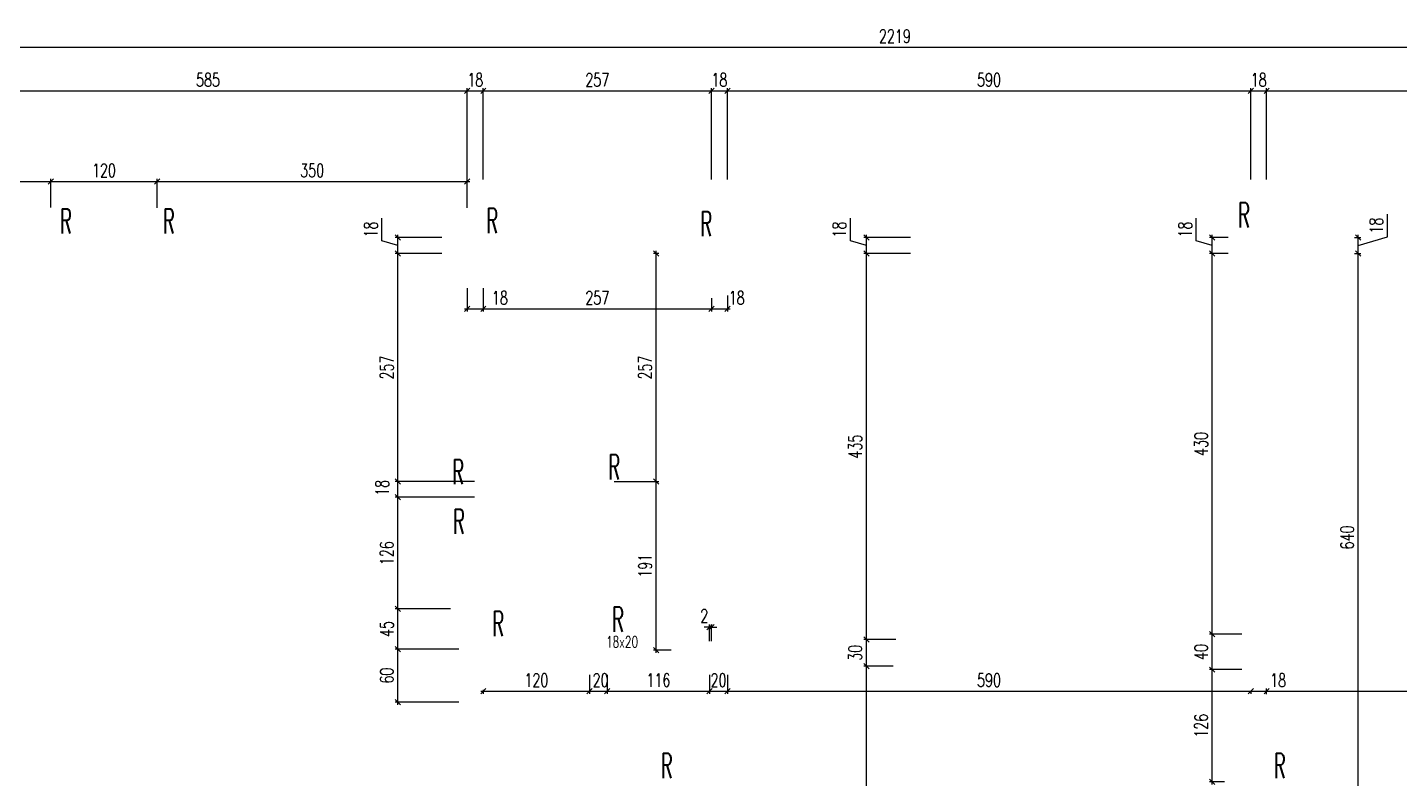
# Model space of a CAD drawing. Extents: x 307 to 786, y -197 to -94.
# Drawn here: x 412.03 to 427.51, y -173.17 to -164.7 of the extents above; entities that cross this region are included whole.
import ezdxf

# ---------------------------------------------------------------- set-up
doc = ezdxf.new("R2010")
doc.units = 0
doc.header["$LTSCALE"] = 0.5
doc.header["$MEASUREMENT"] = 0
doc.layers.get('DEFPOINTS').update_dxf_attribs({"linetype": 'CONTINUOUS'})
doc.layers.add('COTATION', color=7, linetype='CONTINUOUS')
doc.layers.add('REPERE-RAID', color=4, linetype='CONTINUOUS')
doc.styles.add('ROMANS8', font='romans.shx', dxfattribs={"width": 0.7})
doc.styles.get("Standard").update_dxf_attribs({"font": 'txt.shx'})
doc.dimstyles.new('COT50 cm', dxfattribs={"dimtxt": 0.15, "dimasz": 0.06, "dimexe": 0.03, "dimexo": 0.1, "dimgap": 0.05, "dimtad": 1, "dimdec": 0, "dimlfac": 100, "dimzin": 0, "dimdsep": 46, "dimtxsty": 'ROMANS8', "dimblk1": 'OBLIQUE', "dimblk2": 'OBLIQUE', "dimsah": 1, "dimcen": 0.03, "dimdle": 0.03, "dimclrt": 1, "dimadec": 0, "dimazin": 0, "dimtfac": 1, "dimtdec": 0, "dimtmove": 0, "dimatfit": 3, "dimfxl": 1, "dimfxlon": 1, "dimtolj": 1, "dimtzin": 0, "dimlwd": -1, "dimlwe": -1, "dimarcsym": 0})

# ---------------------------------------------------------------- blocks, each defined once
blk = doc.blocks.new('_Oblique')
at = {"layer": 'COTATION', "color": 0, "lineweight": -2}
blk.add_line((-0.5, -0.5), (0.5, 0.5), dxfattribs=at)
blk = doc.blocks.new('*D856')
at = {"layer": 'COTATION', "color": 0, "transparency": 16777216}
for p, q in [((411.11, -165.415), (417.019, -165.415)), ((411.14, -166.415), (411.14, -165.385)), ((416.989, -166.415), (416.989, -165.385))]:
    blk.add_line(p, q, dxfattribs=at)
at = {"layer": 'DEFPOINTS', "color": 0, "transparency": 16777216}
for p in [(416.989, -165.415), (411.14, -166.56), (416.989, -167.071)]:
    blk.add_point(p, dxfattribs=at)
at = {"layer": 'COTATION', "color": 0, "transparency": 16777216, "xscale": 0.06, "yscale": 0.06, "zscale": 0.06, "rotation": 180}
blk.add_blockref('_Oblique', (411.14, -165.415), dxfattribs=at)
at = {"layer": 'COTATION', "color": 0, "transparency": 16777216, "xscale": 0.06, "yscale": 0.06, "zscale": 0.06}
blk.add_blockref('_Oblique', (416.989, -165.415), dxfattribs=at)
at = {"layer": 'COTATION', "color": 1, "transparency": 16777216, "insert": (414.064, -165.29), "char_height": 0.15, "attachment_point": 5, "style": 'ROMANS8'}
blk.add_mtext('\\A1;585', dxfattribs=at)
blk = doc.blocks.new('*D857')
at = {"layer": 'COTATION', "color": 0, "transparency": 16777216}
for p, q in [((416.959, -165.415), (417.2, -165.415)), ((416.989, -166.415), (416.989, -165.385)), ((417.17, -166.415), (417.17, -165.385))]:
    blk.add_line(p, q, dxfattribs=at)
at = {"layer": 'DEFPOINTS', "color": 0, "transparency": 16777216}
for p in [(417.17, -165.415), (416.989, -167.071), (417.17, -167.071)]:
    blk.add_point(p, dxfattribs=at)
at = {"layer": 'COTATION', "color": 0, "transparency": 16777216, "xscale": 0.06, "yscale": 0.06, "zscale": 0.06, "rotation": 180}
blk.add_blockref('_Oblique', (416.989, -165.415), dxfattribs=at)
at = {"layer": 'COTATION', "color": 0, "transparency": 16777216, "xscale": 0.06, "yscale": 0.06, "zscale": 0.06}
blk.add_blockref('_Oblique', (417.17, -165.415), dxfattribs=at)
at = {"layer": 'COTATION', "color": 1, "transparency": 16777216, "insert": (417.079, -165.29), "char_height": 0.15, "attachment_point": 5, "style": 'ROMANS8'}
blk.add_mtext('\\A1;18', dxfattribs=at)
blk = doc.blocks.new('*D858')
at = {"layer": 'COTATION', "color": 0, "transparency": 16777216}
for p, q in [((417.14, -165.415), (419.773, -165.415)), ((417.17, -166.415), (417.17, -165.385)), ((419.743, -166.415), (419.743, -165.385))]:
    blk.add_line(p, q, dxfattribs=at)
at = {"layer": 'DEFPOINTS', "color": 0, "transparency": 16777216}
for p in [(419.743, -165.415), (417.17, -167.071), (419.743, -167.071)]:
    blk.add_point(p, dxfattribs=at)
at = {"layer": 'COTATION', "color": 0, "transparency": 16777216, "xscale": 0.06, "yscale": 0.06, "zscale": 0.06, "rotation": 180}
blk.add_blockref('_Oblique', (417.17, -165.415), dxfattribs=at)
at = {"layer": 'COTATION', "color": 0, "transparency": 16777216, "xscale": 0.06, "yscale": 0.06, "zscale": 0.06}
blk.add_blockref('_Oblique', (419.743, -165.415), dxfattribs=at)
at = {"layer": 'COTATION', "color": 1, "transparency": 16777216, "insert": (418.456, -165.29), "char_height": 0.15, "attachment_point": 5, "style": 'ROMANS8'}
blk.add_mtext('\\A1;257', dxfattribs=at)
blk = doc.blocks.new('*D859')
at = {"layer": 'COTATION', "color": 0, "transparency": 16777216}
for p, q in [((419.713, -165.415), (419.954, -165.415)), ((419.743, -166.415), (419.743, -165.385)), ((419.924, -166.415), (419.924, -165.385))]:
    blk.add_line(p, q, dxfattribs=at)
at = {"layer": 'DEFPOINTS', "color": 0, "transparency": 16777216}
for p in [(419.924, -165.415), (419.743, -167.071), (419.924, -167.071)]:
    blk.add_point(p, dxfattribs=at)
at = {"layer": 'COTATION', "color": 0, "transparency": 16777216, "xscale": 0.06, "yscale": 0.06, "zscale": 0.06, "rotation": 180}
blk.add_blockref('_Oblique', (419.743, -165.415), dxfattribs=at)
at = {"layer": 'COTATION', "color": 0, "transparency": 16777216, "xscale": 0.06, "yscale": 0.06, "zscale": 0.06}
blk.add_blockref('_Oblique', (419.924, -165.415), dxfattribs=at)
at = {"layer": 'COTATION', "color": 1, "transparency": 16777216, "insert": (419.833, -165.29), "char_height": 0.15, "attachment_point": 5, "style": 'ROMANS8'}
blk.add_mtext('\\A1;18', dxfattribs=at)
blk = doc.blocks.new('*D860')
at = {"layer": 'COTATION', "color": 0, "transparency": 16777216}
for p, q in [((419.894, -165.415), (425.857, -165.415)), ((419.924, -166.415), (419.924, -165.385)), ((425.827, -166.415), (425.827, -165.385))]:
    blk.add_line(p, q, dxfattribs=at)
at = {"layer": 'DEFPOINTS', "color": 0, "transparency": 16777216}
for p in [(425.827, -165.415), (419.924, -167.071), (425.827, -167.071)]:
    blk.add_point(p, dxfattribs=at)
at = {"layer": 'COTATION', "color": 0, "transparency": 16777216, "xscale": 0.06, "yscale": 0.06, "zscale": 0.06, "rotation": 180}
blk.add_blockref('_Oblique', (419.924, -165.415), dxfattribs=at)
at = {"layer": 'COTATION', "color": 0, "transparency": 16777216, "xscale": 0.06, "yscale": 0.06, "zscale": 0.06}
blk.add_blockref('_Oblique', (425.827, -165.415), dxfattribs=at)
at = {"layer": 'COTATION', "color": 1, "transparency": 16777216, "insert": (422.875, -165.29), "char_height": 0.15, "attachment_point": 5, "style": 'ROMANS8'}
blk.add_mtext('\\A1;590', dxfattribs=at)
blk = doc.blocks.new('*D861')
at = {"layer": 'COTATION', "color": 0, "transparency": 16777216}
for p, q in [((425.797, -165.415), (426.037, -165.415)), ((425.827, -166.415), (425.827, -165.385)), ((426.007, -166.415), (426.007, -165.385))]:
    blk.add_line(p, q, dxfattribs=at)
at = {"layer": 'DEFPOINTS', "color": 0, "transparency": 16777216}
for p in [(426.007, -165.415), (425.827, -167.071), (426.007, -167.071)]:
    blk.add_point(p, dxfattribs=at)
at = {"layer": 'COTATION', "color": 0, "transparency": 16777216, "xscale": 0.06, "yscale": 0.06, "zscale": 0.06, "rotation": 180}
blk.add_blockref('_Oblique', (425.827, -165.415), dxfattribs=at)
at = {"layer": 'COTATION', "color": 0, "transparency": 16777216, "xscale": 0.06, "yscale": 0.06, "zscale": 0.06}
blk.add_blockref('_Oblique', (426.007, -165.415), dxfattribs=at)
at = {"layer": 'COTATION', "color": 1, "transparency": 16777216, "insert": (425.917, -165.29), "char_height": 0.15, "attachment_point": 5, "style": 'ROMANS8'}
blk.add_mtext('\\A1;18', dxfattribs=at)
blk = doc.blocks.new('*D862')
at = {"layer": 'COTATION', "color": 0, "transparency": 16777216}
for p, q in [((425.977, -165.415), (432.756, -165.415)), ((426.007, -166.415), (426.007, -165.385)), ((432.726, -166.415), (432.726, -165.385))]:
    blk.add_line(p, q, dxfattribs=at)
at = {"layer": 'DEFPOINTS', "color": 0, "transparency": 16777216}
for p in [(432.726, -165.415), (426.007, -167.071), (432.726, -167.251)]:
    blk.add_point(p, dxfattribs=at)
at = {"layer": 'COTATION', "color": 0, "transparency": 16777216, "xscale": 0.06, "yscale": 0.06, "zscale": 0.06, "rotation": 180}
blk.add_blockref('_Oblique', (426.007, -165.415), dxfattribs=at)
at = {"layer": 'COTATION', "color": 0, "transparency": 16777216, "xscale": 0.06, "yscale": 0.06, "zscale": 0.06}
blk.add_blockref('_Oblique', (432.726, -165.415), dxfattribs=at)
at = {"layer": 'COTATION', "color": 1, "transparency": 16777216, "insert": (429.367, -165.29), "char_height": 0.15, "attachment_point": 5, "style": 'ROMANS8'}
blk.add_mtext('\\A1;672', dxfattribs=at)
blk = doc.blocks.new('*D883')
at = {"layer": 'COTATION', "color": 0, "transparency": 16777216}
for p, q in [((410.69, -164.922), (432.937, -164.922)), ((410.72, -164.922), (410.72, -164.952)), ((432.907, -165.922), (432.907, -164.892))]:
    blk.add_line(p, q, dxfattribs=at)
at = {"layer": 'DEFPOINTS', "color": 0, "transparency": 16777216}
for p in [(410.72, -164.861), (432.907, -164.922), (432.907, -167.071)]:
    blk.add_point(p, dxfattribs=at)
at = {"layer": 'COTATION', "color": 0, "transparency": 16777216, "xscale": 0.06, "yscale": 0.06, "zscale": 0.06, "rotation": 180}
blk.add_blockref('_Oblique', (410.72, -164.922), dxfattribs=at)
at = {"layer": 'COTATION', "color": 0, "transparency": 16777216, "xscale": 0.06, "yscale": 0.06, "zscale": 0.06}
blk.add_blockref('_Oblique', (432.907, -164.922), dxfattribs=at)
at = {"layer": 'COTATION', "color": 1, "transparency": 16777216, "insert": (421.813, -164.797), "char_height": 0.15, "attachment_point": 5, "style": 'ROMANS8'}
blk.add_mtext('\\A1;2219', dxfattribs=at)
blk = doc.blocks.new('*D904')
at = {"layer": 'COTATION', "color": 0, "transparency": 16777216}
for p, q in [((411.11, -166.437), (412.32, -166.437)), ((411.14, -166.971), (411.14, -166.407)), ((412.29, -166.732), (412.29, -166.407))]:
    blk.add_line(p, q, dxfattribs=at)
at = {"layer": 'DEFPOINTS', "color": 0, "transparency": 16777216}
for p in [(412.29, -166.437), (412.29, -166.832), (411.14, -167.071)]:
    blk.add_point(p, dxfattribs=at)
at = {"layer": 'COTATION', "color": 0, "transparency": 16777216, "xscale": 0.06, "yscale": 0.06, "zscale": 0.06, "rotation": 180}
blk.add_blockref('_Oblique', (411.14, -166.437), dxfattribs=at)
at = {"layer": 'COTATION', "color": 0, "transparency": 16777216, "xscale": 0.06, "yscale": 0.06, "zscale": 0.06}
blk.add_blockref('_Oblique', (412.29, -166.437), dxfattribs=at)
at = {"layer": 'COTATION', "color": 1, "transparency": 16777216, "insert": (411.715, -166.312), "char_height": 0.15, "attachment_point": 5, "style": 'ROMANS8'}
blk.add_mtext('\\A1;115', dxfattribs=at)
blk = doc.blocks.new('*D905')
at = {"layer": 'COTATION', "color": 0, "transparency": 16777216}
for p, q in [((412.26, -166.437), (413.52, -166.437)), ((412.29, -166.732), (412.29, -166.407)), ((413.49, -166.733), (413.49, -166.407))]:
    blk.add_line(p, q, dxfattribs=at)
at = {"layer": 'DEFPOINTS', "color": 0, "transparency": 16777216}
for p in [(413.49, -166.437), (412.29, -166.832), (413.49, -166.833)]:
    blk.add_point(p, dxfattribs=at)
at = {"layer": 'COTATION', "color": 0, "transparency": 16777216, "xscale": 0.06, "yscale": 0.06, "zscale": 0.06, "rotation": 180}
blk.add_blockref('_Oblique', (412.29, -166.437), dxfattribs=at)
at = {"layer": 'COTATION', "color": 0, "transparency": 16777216, "xscale": 0.06, "yscale": 0.06, "zscale": 0.06}
blk.add_blockref('_Oblique', (413.49, -166.437), dxfattribs=at)
at = {"layer": 'COTATION', "color": 1, "transparency": 16777216, "insert": (412.89, -166.312), "char_height": 0.15, "attachment_point": 5, "style": 'ROMANS8'}
blk.add_mtext('\\A1;120', dxfattribs=at)
blk = doc.blocks.new('*D906')
at = {"layer": 'COTATION', "color": 0, "transparency": 16777216}
for p, q in [((413.46, -166.437), (417.019, -166.437)), ((413.49, -166.733), (413.49, -166.407)), ((416.989, -166.736), (416.989, -166.407))]:
    blk.add_line(p, q, dxfattribs=at)
at = {"layer": 'DEFPOINTS', "color": 0, "transparency": 16777216}
for p in [(416.989, -166.437), (413.49, -166.833), (416.989, -166.836)]:
    blk.add_point(p, dxfattribs=at)
at = {"layer": 'COTATION', "color": 0, "transparency": 16777216, "xscale": 0.06, "yscale": 0.06, "zscale": 0.06, "rotation": 180}
blk.add_blockref('_Oblique', (413.49, -166.437), dxfattribs=at)
at = {"layer": 'COTATION', "color": 0, "transparency": 16777216, "xscale": 0.06, "yscale": 0.06, "zscale": 0.06}
blk.add_blockref('_Oblique', (416.989, -166.437), dxfattribs=at)
at = {"layer": 'COTATION', "color": 1, "transparency": 16777216, "insert": (415.239, -166.312), "char_height": 0.15, "attachment_point": 5, "style": 'ROMANS8'}
blk.add_mtext('\\A1;350', dxfattribs=at)
blk = doc.blocks.new('*D1228')
at = {"layer": 'COTATION', "color": 0, "transparency": 16777216}
for p, q in [((416.893, -171.713), (416.175, -171.713)), ((416.205, -172.343), (416.205, -171.683)), ((416.893, -172.313), (416.175, -172.313))]:
    blk.add_line(p, q, dxfattribs=at)
at = {"layer": 'DEFPOINTS', "color": 0, "transparency": 16777216}
for p in [(416.205, -171.713), (416.993, -171.713), (416.993, -172.313)]:
    blk.add_point(p, dxfattribs=at)
at = {"layer": 'COTATION', "color": 0, "transparency": 16777216, "xscale": 0.06, "yscale": 0.06, "zscale": 0.06}
for p, rotation in [((416.205, -171.713), 90), ((416.205, -172.313), 270)]:
    blk.add_blockref('_Oblique', p, dxfattribs=dict(at, rotation=rotation))
at = {"layer": 'COTATION', "color": 1, "transparency": 16777216, "insert": (416.08, -172.013), "char_height": 0.15, "attachment_point": 5, "rotation": 90, "style": 'ROMANS8'}
blk.add_mtext('\\A1;60', dxfattribs=at)
blk = doc.blocks.new('*D1229')
at = {"layer": 'COTATION', "color": 0, "transparency": 16777216}
for p, q in [((416.651, -171.261), (416.175, -171.261)), ((416.205, -171.743), (416.205, -171.231)), ((416.893, -171.713), (416.175, -171.713))]:
    blk.add_line(p, q, dxfattribs=at)
at = {"layer": 'DEFPOINTS', "color": 0, "transparency": 16777216}
for p in [(416.205, -171.261), (416.751, -171.261), (416.993, -171.713)]:
    blk.add_point(p, dxfattribs=at)
at = {"layer": 'COTATION', "color": 0, "transparency": 16777216, "xscale": 0.06, "yscale": 0.06, "zscale": 0.06}
for p, rotation in [((416.205, -171.261), 90), ((416.205, -171.713), 270)]:
    blk.add_blockref('_Oblique', p, dxfattribs=dict(at, rotation=rotation))
at = {"layer": 'COTATION', "color": 1, "transparency": 16777216, "insert": (416.08, -171.487), "char_height": 0.15, "attachment_point": 5, "rotation": 90, "style": 'ROMANS8'}
blk.add_mtext('\\A1;45', dxfattribs=at)
blk = doc.blocks.new('*D1230')
at = {"layer": 'COTATION', "color": 0, "transparency": 16777216}
for p, q in [((416.852, -170.001), (416.175, -170.001)), ((416.205, -171.291), (416.205, -169.971)), ((416.799, -171.261), (416.175, -171.261))]:
    blk.add_line(p, q, dxfattribs=at)
at = {"layer": 'DEFPOINTS', "color": 0, "transparency": 16777216}
for p in [(416.205, -170.001), (416.952, -170.001), (416.899, -171.261)]:
    blk.add_point(p, dxfattribs=at)
at = {"layer": 'COTATION', "color": 0, "transparency": 16777216, "xscale": 0.06, "yscale": 0.06, "zscale": 0.06}
for p, rotation in [((416.205, -170.001), 90), ((416.205, -171.261), 270)]:
    blk.add_blockref('_Oblique', p, dxfattribs=dict(at, rotation=rotation))
at = {"layer": 'COTATION', "color": 1, "transparency": 16777216, "insert": (416.08, -170.631), "char_height": 0.15, "attachment_point": 5, "rotation": 90, "style": 'ROMANS8'}
blk.add_mtext('\\A1;126', dxfattribs=at)
blk = doc.blocks.new('*D1231')
at = {"layer": 'COTATION', "color": 0, "transparency": 16777216}
for p, q in [((416.205, -170.031), (416.205, -169.791)), ((417.07, -169.821), (416.175, -169.821)), ((417.07, -170.001), (416.175, -170.001))]:
    blk.add_line(p, q, dxfattribs=at)
at = {"layer": 'DEFPOINTS', "color": 0, "transparency": 16777216}
for p in [(416.205, -169.821), (417.17, -169.821), (417.17, -170.001)]:
    blk.add_point(p, dxfattribs=at)
at = {"layer": 'COTATION', "color": 0, "transparency": 16777216, "xscale": 0.06, "yscale": 0.06, "zscale": 0.06}
for p, rotation in [((416.205, -169.821), 90), ((416.205, -170.001), 270)]:
    blk.add_blockref('_Oblique', p, dxfattribs=dict(at, rotation=rotation))
at = {"layer": 'COTATION', "color": 1, "transparency": 16777216, "insert": (416.028, -169.895), "char_height": 0.15, "attachment_point": 5, "rotation": 90, "style": 'ROMANS8'}
blk.add_mtext('\\A1;18', dxfattribs=at)
blk = doc.blocks.new('*D1232')
at = {"layer": 'COTATION', "color": 0, "transparency": 16777216}
for p, q in [((416.7, -167.251), (416.175, -167.251)), ((416.205, -169.851), (416.205, -167.221)), ((417.07, -169.821), (416.175, -169.821))]:
    blk.add_line(p, q, dxfattribs=at)
at = {"layer": 'DEFPOINTS', "color": 0, "transparency": 16777216}
for p in [(416.205, -167.251), (416.8, -167.251), (417.17, -169.821)]:
    blk.add_point(p, dxfattribs=at)
at = {"layer": 'COTATION', "color": 0, "transparency": 16777216, "xscale": 0.06, "yscale": 0.06, "zscale": 0.06}
for p, rotation in [((416.205, -167.251), 90), ((416.205, -169.821), 270)]:
    blk.add_blockref('_Oblique', p, dxfattribs=dict(at, rotation=rotation))
at = {"layer": 'COTATION', "color": 1, "transparency": 16777216, "insert": (416.08, -168.536), "char_height": 0.15, "attachment_point": 5, "rotation": 90, "style": 'ROMANS8'}
blk.add_mtext('\\A1;257', dxfattribs=at)
blk = doc.blocks.new('*D1233')
at = {"layer": 'COTATION', "color": 0, "transparency": 16777216}
for p, q in [((416.025, -167.107), (416.025, -166.852)), ((416.205, -167.161), (416.025, -167.107)), ((416.7, -167.071), (416.175, -167.071)), ((416.205, -167.281), (416.205, -167.041)), ((416.7, -167.251), (416.175, -167.251))]:
    blk.add_line(p, q, dxfattribs=at)
at = {"layer": 'DEFPOINTS', "color": 0, "transparency": 16777216}
for p in [(416.205, -167.071), (416.8, -167.071), (416.8, -167.251)]:
    blk.add_point(p, dxfattribs=at)
at = {"layer": 'COTATION', "color": 0, "transparency": 16777216, "xscale": 0.06, "yscale": 0.06, "zscale": 0.06}
for p, rotation in [((416.205, -167.071), 90), ((416.205, -167.251), 270)]:
    blk.add_blockref('_Oblique', p, dxfattribs=dict(at, rotation=rotation))
at = {"layer": 'COTATION', "color": 1, "transparency": 16777216, "insert": (415.9, -166.98), "char_height": 0.15, "attachment_point": 5, "rotation": 90, "style": 'ROMANS8'}
blk.add_mtext('\\A1;18', dxfattribs=at)
blk = doc.blocks.new('*D1234')
at = {"layer": 'COTATION', "color": 0, "transparency": 16777216}
for p, q in [((419.119, -171.756), (419.119, -169.791)), ((418.647, -169.821), (419.149, -169.821)), ((419.288, -171.726), (419.089, -171.726))]:
    blk.add_line(p, q, dxfattribs=at)
at = {"layer": 'DEFPOINTS', "color": 0, "transparency": 16777216}
for p in [(418.547, -169.821), (419.119, -169.821), (419.388, -171.726)]:
    blk.add_point(p, dxfattribs=at)
at = {"layer": 'COTATION', "color": 0, "transparency": 16777216, "xscale": 0.06, "yscale": 0.06, "zscale": 0.06}
for p, rotation in [((419.119, -169.821), 90), ((419.119, -171.726), 270)]:
    blk.add_blockref('_Oblique', p, dxfattribs=dict(at, rotation=rotation))
at = {"layer": 'COTATION', "color": 1, "transparency": 16777216, "insert": (418.994, -170.773), "char_height": 0.15, "attachment_point": 5, "rotation": 90, "style": 'ROMANS8'}
blk.add_mtext('\\A1;191', dxfattribs=at)
blk = doc.blocks.new('*D1235')
at = {"layer": 'COTATION', "color": 0, "transparency": 16777216}
for p, q in [((419.149, -167.251), (419.089, -167.251)), ((419.119, -169.851), (419.119, -167.221)), ((418.647, -169.821), (419.149, -169.821))]:
    blk.add_line(p, q, dxfattribs=at)
at = {"layer": 'DEFPOINTS', "color": 0, "transparency": 16777216}
for p in [(419.119, -167.251), (419.249, -167.251), (418.547, -169.821)]:
    blk.add_point(p, dxfattribs=at)
at = {"layer": 'COTATION', "color": 0, "transparency": 16777216, "xscale": 0.06, "yscale": 0.06, "zscale": 0.06}
for p, rotation in [((419.119, -167.251), 90), ((419.119, -169.821), 270)]:
    blk.add_blockref('_Oblique', p, dxfattribs=dict(at, rotation=rotation))
at = {"layer": 'COTATION', "color": 1, "transparency": 16777216, "insert": (418.994, -168.536), "char_height": 0.15, "attachment_point": 5, "rotation": 90, "style": 'ROMANS8'}
blk.add_mtext('\\A1;257', dxfattribs=at)
blk = doc.blocks.new('*D1245')
at = {"layer": 'COTATION', "color": 0, "transparency": 16777216}
for p, q in [((421.795, -171.906), (421.461, -171.906)), ((421.491, -177.936), (421.491, -171.876)), ((421.69, -177.906), (421.461, -177.906))]:
    blk.add_line(p, q, dxfattribs=at)
at = {"layer": 'DEFPOINTS', "color": 0, "transparency": 16777216}
for p in [(421.491, -171.906), (421.895, -171.906), (421.79, -177.906)]:
    blk.add_point(p, dxfattribs=at)
at = {"layer": 'COTATION', "color": 0, "transparency": 16777216, "xscale": 0.06, "yscale": 0.06, "zscale": 0.06}
for p, rotation in [((421.491, -171.906), 90), ((421.491, -177.906), 270)]:
    blk.add_blockref('_Oblique', p, dxfattribs=dict(at, rotation=rotation))
at = {"layer": 'COTATION', "color": 1, "transparency": 16777216, "insert": (421.366, -174.906), "char_height": 0.15, "attachment_point": 5, "rotation": 90, "style": 'ROMANS8'}
blk.add_mtext('\\A1;600', dxfattribs=at)
blk = doc.blocks.new('*D1246')
at = {"layer": 'COTATION', "color": 0, "transparency": 16777216}
for p, q in [((421.825, -171.606), (421.461, -171.606)), ((421.491, -171.936), (421.491, -171.576)), ((421.795, -171.906), (421.461, -171.906))]:
    blk.add_line(p, q, dxfattribs=at)
at = {"layer": 'DEFPOINTS', "color": 0, "transparency": 16777216}
for p in [(421.491, -171.606), (421.925, -171.606), (421.895, -171.906)]:
    blk.add_point(p, dxfattribs=at)
at = {"layer": 'COTATION', "color": 0, "transparency": 16777216, "xscale": 0.06, "yscale": 0.06, "zscale": 0.06}
for p, rotation in [((421.491, -171.606), 90), ((421.491, -171.906), 270)]:
    blk.add_blockref('_Oblique', p, dxfattribs=dict(at, rotation=rotation))
at = {"layer": 'COTATION', "color": 1, "transparency": 16777216, "insert": (421.366, -171.756), "char_height": 0.15, "attachment_point": 5, "rotation": 90, "style": 'ROMANS8'}
blk.add_mtext('\\A1;30', dxfattribs=at)
blk = doc.blocks.new('*D1247')
at = {"layer": 'COTATION', "color": 0, "transparency": 16777216}
for p, q in [((421.988, -167.251), (421.461, -167.251)), ((421.491, -171.636), (421.491, -167.221)), ((421.825, -171.606), (421.461, -171.606))]:
    blk.add_line(p, q, dxfattribs=at)
at = {"layer": 'DEFPOINTS', "color": 0, "transparency": 16777216}
for p in [(421.491, -167.251), (422.088, -167.251), (421.925, -171.606)]:
    blk.add_point(p, dxfattribs=at)
at = {"layer": 'COTATION', "color": 0, "transparency": 16777216, "xscale": 0.06, "yscale": 0.06, "zscale": 0.06}
for p, rotation in [((421.491, -167.251), 90), ((421.491, -171.606), 270)]:
    blk.add_blockref('_Oblique', p, dxfattribs=dict(at, rotation=rotation))
at = {"layer": 'COTATION', "color": 1, "transparency": 16777216, "insert": (421.366, -169.429), "char_height": 0.15, "attachment_point": 5, "rotation": 90, "style": 'ROMANS8'}
blk.add_mtext('\\A1;435', dxfattribs=at)
blk = doc.blocks.new('*D1248')
at = {"layer": 'COTATION', "color": 0, "transparency": 16777216}
for p, q in [((421.311, -167.107), (421.311, -166.852)), ((421.491, -167.161), (421.311, -167.107)), ((421.988, -167.071), (421.461, -167.071)), ((421.491, -167.281), (421.491, -167.041)), ((421.988, -167.251), (421.461, -167.251))]:
    blk.add_line(p, q, dxfattribs=at)
at = {"layer": 'DEFPOINTS', "color": 0, "transparency": 16777216}
for p in [(421.491, -167.071), (422.088, -167.071), (422.088, -167.251)]:
    blk.add_point(p, dxfattribs=at)
at = {"layer": 'COTATION', "color": 0, "transparency": 16777216, "xscale": 0.06, "yscale": 0.06, "zscale": 0.06}
for p, rotation in [((421.491, -167.071), 90), ((421.491, -167.251), 270)]:
    blk.add_blockref('_Oblique', p, dxfattribs=dict(at, rotation=rotation))
at = {"layer": 'COTATION', "color": 1, "transparency": 16777216, "insert": (421.186, -166.98), "char_height": 0.15, "attachment_point": 5, "rotation": 90, "style": 'ROMANS8'}
blk.add_mtext('\\A1;18', dxfattribs=at)
blk = doc.blocks.new('*D1261')
at = {"layer": 'COTATION', "color": 0, "transparency": 16777216}
for p, q in [((425.727, -171.946), (425.362, -171.946)), ((425.392, -173.241), (425.392, -171.916)), ((425.531, -173.211), (425.362, -173.211))]:
    blk.add_line(p, q, dxfattribs=at)
at = {"layer": 'DEFPOINTS', "color": 0, "transparency": 16777216}
for p in [(425.392, -171.946), (425.827, -171.946), (425.631, -173.211)]:
    blk.add_point(p, dxfattribs=at)
at = {"layer": 'COTATION', "color": 0, "transparency": 16777216, "xscale": 0.06, "yscale": 0.06, "zscale": 0.06}
for p, rotation in [((425.392, -171.946), 90), ((425.392, -173.211), 270)]:
    blk.add_blockref('_Oblique', p, dxfattribs=dict(at, rotation=rotation))
at = {"layer": 'COTATION', "color": 1, "transparency": 16777216, "insert": (425.267, -172.579), "char_height": 0.15, "attachment_point": 5, "rotation": 90, "style": 'ROMANS8'}
blk.add_mtext('\\A1;126', dxfattribs=at)
blk = doc.blocks.new('*D1262')
at = {"layer": 'COTATION', "color": 0, "transparency": 16777216}
for p, q in [((425.727, -171.546), (425.362, -171.546)), ((425.392, -171.976), (425.392, -171.516)), ((425.727, -171.946), (425.362, -171.946))]:
    blk.add_line(p, q, dxfattribs=at)
at = {"layer": 'DEFPOINTS', "color": 0, "transparency": 16777216}
for p in [(425.392, -171.546), (425.827, -171.546), (425.827, -171.946)]:
    blk.add_point(p, dxfattribs=at)
at = {"layer": 'COTATION', "color": 0, "transparency": 16777216, "xscale": 0.06, "yscale": 0.06, "zscale": 0.06}
for p, rotation in [((425.392, -171.546), 90), ((425.392, -171.946), 270)]:
    blk.add_blockref('_Oblique', p, dxfattribs=dict(at, rotation=rotation))
at = {"layer": 'COTATION', "color": 1, "transparency": 16777216, "insert": (425.267, -171.746), "char_height": 0.15, "attachment_point": 5, "rotation": 90, "style": 'ROMANS8'}
blk.add_mtext('\\A1;40', dxfattribs=at)
blk = doc.blocks.new('*D1263')
at = {"layer": 'COTATION', "color": 0, "transparency": 16777216}
for p, q in [((425.572, -167.251), (425.362, -167.251)), ((425.392, -171.576), (425.392, -167.221)), ((425.727, -171.546), (425.362, -171.546))]:
    blk.add_line(p, q, dxfattribs=at)
at = {"layer": 'DEFPOINTS', "color": 0, "transparency": 16777216}
for p in [(425.392, -167.251), (425.672, -167.251), (425.827, -171.546)]:
    blk.add_point(p, dxfattribs=at)
at = {"layer": 'COTATION', "color": 0, "transparency": 16777216, "xscale": 0.06, "yscale": 0.06, "zscale": 0.06}
for p, rotation in [((425.392, -167.251), 90), ((425.392, -171.546), 270)]:
    blk.add_blockref('_Oblique', p, dxfattribs=dict(at, rotation=rotation))
at = {"layer": 'COTATION', "color": 1, "transparency": 16777216, "insert": (425.267, -169.399), "char_height": 0.15, "attachment_point": 5, "rotation": 90, "style": 'ROMANS8'}
blk.add_mtext('\\A1;430', dxfattribs=at)
blk = doc.blocks.new('*D1264')
at = {"layer": 'COTATION', "color": 0, "transparency": 16777216}
for p, q in [((425.212, -167.107), (425.212, -166.852)), ((425.392, -167.161), (425.212, -167.107)), ((425.572, -167.071), (425.362, -167.071)), ((425.392, -167.281), (425.392, -167.041)), ((425.572, -167.251), (425.362, -167.251))]:
    blk.add_line(p, q, dxfattribs=at)
at = {"layer": 'DEFPOINTS', "color": 0, "transparency": 16777216}
for p in [(425.392, -167.071), (425.672, -167.071), (425.672, -167.251)]:
    blk.add_point(p, dxfattribs=at)
at = {"layer": 'COTATION', "color": 0, "transparency": 16777216, "xscale": 0.06, "yscale": 0.06, "zscale": 0.06}
for p, rotation in [((425.392, -167.071), 90), ((425.392, -167.251), 270)]:
    blk.add_blockref('_Oblique', p, dxfattribs=dict(at, rotation=rotation))
at = {"layer": 'COTATION', "color": 1, "transparency": 16777216, "insert": (425.087, -166.98), "char_height": 0.15, "attachment_point": 5, "rotation": 90, "style": 'ROMANS8'}
blk.add_mtext('\\A1;18', dxfattribs=at)
blk = doc.blocks.new('*D1272')
at = {"layer": 'COTATION', "color": 0, "transparency": 16777216}
for p, q in [((426.998, -167.251), (427.069, -167.251)), ((427.039, -173.686), (427.039, -167.221)), ((426.835, -173.656), (427.069, -173.656))]:
    blk.add_line(p, q, dxfattribs=at)
at = {"layer": 'DEFPOINTS', "color": 0, "transparency": 16777216}
for p in [(426.898, -167.251), (427.039, -167.251), (426.735, -173.656)]:
    blk.add_point(p, dxfattribs=at)
at = {"layer": 'COTATION', "color": 0, "transparency": 16777216, "xscale": 0.06, "yscale": 0.06, "zscale": 0.06}
for p, rotation in [((427.039, -167.251), 90), ((427.039, -173.656), 270)]:
    blk.add_blockref('_Oblique', p, dxfattribs=dict(at, rotation=rotation))
at = {"layer": 'COTATION', "color": 1, "transparency": 16777216, "insert": (426.914, -170.454), "char_height": 0.15, "attachment_point": 5, "rotation": 90, "style": 'ROMANS8'}
blk.add_mtext('\\A1;640', dxfattribs=at)
blk = doc.blocks.new('*D1273')
at = {"layer": 'COTATION', "color": 0, "transparency": 16777216}
for p, q in [((427.369, -167.062), (427.369, -166.807)), ((426.998, -167.071), (427.069, -167.071)), ((427.039, -167.281), (427.039, -167.041)), ((427.039, -167.161), (427.369, -167.062)), ((426.998, -167.251), (427.069, -167.251))]:
    blk.add_line(p, q, dxfattribs=at)
at = {"layer": 'DEFPOINTS', "color": 0, "transparency": 16777216}
for p in [(426.898, -167.071), (427.039, -167.071), (426.898, -167.251)]:
    blk.add_point(p, dxfattribs=at)
at = {"layer": 'COTATION', "color": 0, "transparency": 16777216, "xscale": 0.06, "yscale": 0.06, "zscale": 0.06}
for p, rotation in [((427.039, -167.071), 90), ((427.039, -167.251), 270)]:
    blk.add_blockref('_Oblique', p, dxfattribs=dict(at, rotation=rotation))
at = {"layer": 'COTATION', "color": 1, "transparency": 16777216, "insert": (427.244, -166.935), "char_height": 0.15, "attachment_point": 5, "rotation": 90, "style": 'ROMANS8'}
blk.add_mtext('\\A1;18', dxfattribs=at)
blk = doc.blocks.new('*D1279')
at = {"layer": 'COTATION', "color": 0, "transparency": 16777216}
for p, q in [((418.367, -172.006), (418.367, -172.219)), ((417.14, -172.189), (418.397, -172.189)), ((417.17, -172.174), (417.17, -172.219))]:
    blk.add_line(p, q, dxfattribs=at)
at = {"layer": 'DEFPOINTS', "color": 0, "transparency": 16777216}
for p in [(418.367, -171.906), (417.17, -172.074), (418.367, -172.189)]:
    blk.add_point(p, dxfattribs=at)
at = {"layer": 'COTATION', "color": 0, "transparency": 16777216, "xscale": 0.06, "yscale": 0.06, "zscale": 0.06, "rotation": 180}
blk.add_blockref('_Oblique', (417.17, -172.189), dxfattribs=at)
at = {"layer": 'COTATION', "color": 0, "transparency": 16777216, "xscale": 0.06, "yscale": 0.06, "zscale": 0.06}
blk.add_blockref('_Oblique', (418.367, -172.189), dxfattribs=at)
at = {"layer": 'COTATION', "color": 1, "transparency": 16777216, "insert": (417.768, -172.064), "char_height": 0.15, "attachment_point": 5, "style": 'ROMANS8'}
blk.add_mtext('\\A1;120', dxfattribs=at)
blk = doc.blocks.new('*D1280')
at = {"layer": 'COTATION', "color": 0, "transparency": 16777216}
for p, q in [((418.367, -172.006), (418.367, -172.219)), ((418.568, -172.006), (418.568, -172.219)), ((418.337, -172.189), (418.598, -172.189))]:
    blk.add_line(p, q, dxfattribs=at)
at = {"layer": 'DEFPOINTS', "color": 0, "transparency": 16777216}
for p in [(418.367, -171.906), (418.568, -171.906), (418.568, -172.189)]:
    blk.add_point(p, dxfattribs=at)
at = {"layer": 'COTATION', "color": 0, "transparency": 16777216, "xscale": 0.06, "yscale": 0.06, "zscale": 0.06, "rotation": 180}
blk.add_blockref('_Oblique', (418.367, -172.189), dxfattribs=at)
at = {"layer": 'COTATION', "color": 0, "transparency": 16777216, "xscale": 0.06, "yscale": 0.06, "zscale": 0.06}
blk.add_blockref('_Oblique', (418.568, -172.189), dxfattribs=at)
at = {"layer": 'COTATION', "color": 1, "transparency": 16777216, "insert": (418.493, -172.064), "char_height": 0.15, "attachment_point": 5, "style": 'ROMANS8'}
blk.add_mtext('\\A1;20', dxfattribs=at)
blk = doc.blocks.new('*D1281')
at = {"layer": 'COTATION', "color": 0, "transparency": 16777216}
for p, q in [((418.568, -172.006), (418.568, -172.219)), ((419.723, -172.006), (419.723, -172.219)), ((418.538, -172.189), (419.753, -172.189))]:
    blk.add_line(p, q, dxfattribs=at)
at = {"layer": 'DEFPOINTS', "color": 0, "transparency": 16777216}
for p in [(418.568, -171.906), (419.723, -171.906), (419.723, -172.189)]:
    blk.add_point(p, dxfattribs=at)
at = {"layer": 'COTATION', "color": 0, "transparency": 16777216, "xscale": 0.06, "yscale": 0.06, "zscale": 0.06, "rotation": 180}
blk.add_blockref('_Oblique', (418.568, -172.189), dxfattribs=at)
at = {"layer": 'COTATION', "color": 0, "transparency": 16777216, "xscale": 0.06, "yscale": 0.06, "zscale": 0.06}
blk.add_blockref('_Oblique', (419.723, -172.189), dxfattribs=at)
at = {"layer": 'COTATION', "color": 1, "transparency": 16777216, "insert": (419.145, -172.064), "char_height": 0.15, "attachment_point": 5, "style": 'ROMANS8'}
blk.add_mtext('\\A1;116', dxfattribs=at)
blk = doc.blocks.new('*D1282')
at = {"layer": 'COTATION', "color": 0, "transparency": 16777216}
for p, q in [((419.723, -172.006), (419.723, -172.219)), ((419.923, -172.006), (419.923, -172.219)), ((419.693, -172.189), (419.953, -172.189))]:
    blk.add_line(p, q, dxfattribs=at)
at = {"layer": 'DEFPOINTS', "color": 0, "transparency": 16777216}
for p in [(419.723, -171.906), (419.923, -171.906), (419.923, -172.189)]:
    blk.add_point(p, dxfattribs=at)
at = {"layer": 'COTATION', "color": 0, "transparency": 16777216, "xscale": 0.06, "yscale": 0.06, "zscale": 0.06, "rotation": 180}
blk.add_blockref('_Oblique', (419.723, -172.189), dxfattribs=at)
at = {"layer": 'COTATION', "color": 0, "transparency": 16777216, "xscale": 0.06, "yscale": 0.06, "zscale": 0.06}
blk.add_blockref('_Oblique', (419.923, -172.189), dxfattribs=at)
at = {"layer": 'COTATION', "color": 1, "transparency": 16777216, "insert": (419.823, -172.064), "char_height": 0.15, "attachment_point": 5, "style": 'ROMANS8'}
blk.add_mtext('\\A1;20', dxfattribs=at)
blk = doc.blocks.new('*D1283')
at = {"layer": 'COTATION', "color": 0, "transparency": 16777216}
for p, q in [((419.923, -172.006), (419.923, -172.219)), ((419.893, -172.189), (425.857, -172.189)), ((425.827, -172.189), (425.827, -172.219))]:
    blk.add_line(p, q, dxfattribs=at)
at = {"layer": 'DEFPOINTS', "color": 0, "transparency": 16777216}
for p in [(419.923, -171.906), (425.827, -172.106), (425.827, -172.189)]:
    blk.add_point(p, dxfattribs=at)
at = {"layer": 'COTATION', "color": 0, "transparency": 16777216, "xscale": 0.06, "yscale": 0.06, "zscale": 0.06, "rotation": 180}
blk.add_blockref('_Oblique', (419.923, -172.189), dxfattribs=at)
at = {"layer": 'COTATION', "color": 0, "transparency": 16777216, "xscale": 0.06, "yscale": 0.06, "zscale": 0.06}
blk.add_blockref('_Oblique', (425.827, -172.189), dxfattribs=at)
at = {"layer": 'COTATION', "color": 1, "transparency": 16777216, "insert": (422.875, -172.064), "char_height": 0.15, "attachment_point": 5, "style": 'ROMANS8'}
blk.add_mtext('\\A1;590', dxfattribs=at)
blk = doc.blocks.new('*D1284')
at = {"layer": 'COTATION', "color": 0, "transparency": 16777216}
for p, q in [((425.797, -172.189), (426.037, -172.189)), ((425.827, -172.189), (425.827, -172.219)), ((426.007, -172.222), (426.007, -172.159))]:
    blk.add_line(p, q, dxfattribs=at)
at = {"layer": 'DEFPOINTS', "color": 0, "transparency": 16777216}
for p in [(425.827, -172.106), (426.007, -172.189), (426.007, -172.322)]:
    blk.add_point(p, dxfattribs=at)
at = {"layer": 'COTATION', "color": 0, "transparency": 16777216, "xscale": 0.06, "yscale": 0.06, "zscale": 0.06, "rotation": 180}
blk.add_blockref('_Oblique', (425.827, -172.189), dxfattribs=at)
at = {"layer": 'COTATION', "color": 0, "transparency": 16777216, "xscale": 0.06, "yscale": 0.06, "zscale": 0.06}
blk.add_blockref('_Oblique', (426.007, -172.189), dxfattribs=at)
at = {"layer": 'COTATION', "color": 1, "transparency": 16777216, "insert": (426.136, -172.066), "char_height": 0.15, "attachment_point": 5, "style": 'ROMANS8'}
blk.add_mtext('\\A1;18', dxfattribs=at)
blk = doc.blocks.new('*D1285')
at = {"layer": 'COTATION', "color": 0, "transparency": 16777216}
for p, q in [((425.977, -172.189), (432.756, -172.189)), ((426.007, -172.222), (426.007, -172.159)), ((432.726, -172.325), (432.726, -172.159))]:
    blk.add_line(p, q, dxfattribs=at)
at = {"layer": 'DEFPOINTS', "color": 0, "transparency": 16777216}
for p in [(432.726, -172.189), (426.007, -172.322), (432.726, -172.425)]:
    blk.add_point(p, dxfattribs=at)
at = {"layer": 'COTATION', "color": 0, "transparency": 16777216, "xscale": 0.06, "yscale": 0.06, "zscale": 0.06, "rotation": 180}
blk.add_blockref('_Oblique', (426.007, -172.189), dxfattribs=at)
at = {"layer": 'COTATION', "color": 0, "transparency": 16777216, "xscale": 0.06, "yscale": 0.06, "zscale": 0.06}
blk.add_blockref('_Oblique', (432.726, -172.189), dxfattribs=at)
at = {"layer": 'COTATION', "color": 1, "transparency": 16777216, "insert": (429.366, -172.064), "char_height": 0.15, "attachment_point": 5, "style": 'ROMANS8'}
blk.add_mtext('\\A1;672', dxfattribs=at)
blk = doc.blocks.new('*D1410')
at = {"layer": 'COTATION', "color": 0, "transparency": 16777216}
for p, q in [((416.989, -167.641), (416.989, -167.904)), ((417.17, -167.641), (417.17, -167.904)), ((416.959, -167.874), (417.17, -167.874)), ((417.17, -167.874), (417.485, -167.874))]:
    blk.add_line(p, q, dxfattribs=at)
at = {"layer": 'DEFPOINTS', "color": 0, "transparency": 16777216}
for p in [(416.989, -167.541), (417.17, -167.541), (417.17, -167.874)]:
    blk.add_point(p, dxfattribs=at)
at = {"layer": 'COTATION', "color": 0, "transparency": 16777216, "xscale": 0.06, "yscale": 0.06, "zscale": 0.06, "rotation": 180}
blk.add_blockref('_Oblique', (416.989, -167.874), dxfattribs=at)
at = {"layer": 'COTATION', "color": 0, "transparency": 16777216, "xscale": 0.06, "yscale": 0.06, "zscale": 0.06}
blk.add_blockref('_Oblique', (417.17, -167.874), dxfattribs=at)
at = {"layer": 'COTATION', "color": 1, "transparency": 16777216, "insert": (417.357, -167.749), "char_height": 0.15, "attachment_point": 5, "style": 'ROMANS8'}
blk.add_mtext('\\A1;18', dxfattribs=at)
blk = doc.blocks.new('*D1411')
at = {"layer": 'COTATION', "color": 0, "transparency": 16777216}
for p, q in [((417.17, -167.641), (417.17, -167.904)), ((419.743, -167.754), (419.743, -167.904)), ((417.14, -167.874), (419.773, -167.874))]:
    blk.add_line(p, q, dxfattribs=at)
at = {"layer": 'DEFPOINTS', "color": 0, "transparency": 16777216}
for p in [(417.17, -167.541), (419.743, -167.654), (419.743, -167.874)]:
    blk.add_point(p, dxfattribs=at)
at = {"layer": 'COTATION', "color": 0, "transparency": 16777216, "xscale": 0.06, "yscale": 0.06, "zscale": 0.06, "rotation": 180}
blk.add_blockref('_Oblique', (417.17, -167.874), dxfattribs=at)
at = {"layer": 'COTATION', "color": 0, "transparency": 16777216, "xscale": 0.06, "yscale": 0.06, "zscale": 0.06}
blk.add_blockref('_Oblique', (419.743, -167.874), dxfattribs=at)
at = {"layer": 'COTATION', "color": 1, "transparency": 16777216, "insert": (418.456, -167.749), "char_height": 0.15, "attachment_point": 5, "style": 'ROMANS8'}
blk.add_mtext('\\A1;257', dxfattribs=at)
blk = doc.blocks.new('*D1412')
at = {"layer": 'COTATION', "color": 0, "transparency": 16777216}
for p, q in [((419.743, -167.754), (419.743, -167.904)), ((419.923, -167.723), (419.923, -167.904)), ((419.713, -167.874), (419.953, -167.874))]:
    blk.add_line(p, q, dxfattribs=at)
at = {"layer": 'DEFPOINTS', "color": 0, "transparency": 16777216}
for p in [(419.923, -167.623), (419.743, -167.654), (419.923, -167.874)]:
    blk.add_point(p, dxfattribs=at)
at = {"layer": 'COTATION', "color": 0, "transparency": 16777216, "xscale": 0.06, "yscale": 0.06, "zscale": 0.06, "rotation": 180}
blk.add_blockref('_Oblique', (419.743, -167.874), dxfattribs=at)
at = {"layer": 'COTATION', "color": 0, "transparency": 16777216, "xscale": 0.06, "yscale": 0.06, "zscale": 0.06}
blk.add_blockref('_Oblique', (419.923, -167.874), dxfattribs=at)
at = {"layer": 'COTATION', "color": 1, "transparency": 16777216, "insert": (420.028, -167.749), "char_height": 0.15, "attachment_point": 5, "style": 'ROMANS8'}
blk.add_mtext('\\A1;18', dxfattribs=at)
blk = doc.blocks.new('*D1475')
at = {"layer": 'COTATION', "color": 0, "transparency": 16777216}
for p, q in [((419.723, -171.465), (419.663, -171.465)), ((419.723, -171.626), (419.723, -171.435)), ((419.723, -171.465), (419.743, -171.465)), ((419.743, -171.626), (419.743, -171.435)), ((419.743, -171.465), (419.803, -171.465))]:
    blk.add_line(p, q, dxfattribs=at)
at = {"layer": 'DEFPOINTS', "color": 0, "transparency": 16777216}
for p in [(419.743, -171.465), (419.723, -171.726), (419.743, -171.726)]:
    blk.add_point(p, dxfattribs=at)
at = {"layer": 'COTATION', "color": 0, "transparency": 16777216, "xscale": 0.06, "yscale": 0.06, "zscale": 0.06}
blk.add_blockref('_Oblique', (419.723, -171.465), dxfattribs=at)
at = {"layer": 'COTATION', "color": 0, "transparency": 16777216, "xscale": 0.06, "yscale": 0.06, "zscale": 0.06, "rotation": 180}
blk.add_blockref('_Oblique', (419.743, -171.465), dxfattribs=at)
at = {"layer": 'COTATION', "color": 1, "transparency": 16777216, "insert": (419.663, -171.34), "char_height": 0.15, "attachment_point": 5, "style": 'ROMANS8'}
blk.add_mtext('\\A1;2', dxfattribs=at)

msp = doc.modelspace()

# ---------------------------------------------------------------- texts
at = {"layer": 'REPERE-RAID', "color": 4, "width": 0.519}
for p in [(425.685, -166.9561), (412.3949, -167.0252), (413.5556, -167.0252), (417.2037, -167.0195), (419.618, -167.0554), (416.8189, -169.8545), (418.5796, -169.7993), (416.8273, -170.4135), (417.2721, -171.5665, -74.8404), (418.6228, -171.5188), (419.1722, -173.1686), (426.0878, -173.1686)]:
    msp.add_text('R', height=0.28, dxfattribs=at).set_placement(p)
at = {"layer": 'REPERE-RAID', "color": 1, "style": 'ROMANS8', "width": 0.7}
msp.add_text('18x20', height=0.125, dxfattribs=at).set_placement((418.5541, -171.6949))

# ---------------------------------------------------------------- dimensions: what is measured, and where the dimension line sits
at = {"layer": 'COTATION'}
for base, p1, p2, picture, middle in [((432.9068, -164.9222), (410.7199, -164.8613), (432.9068, -167.0713), '*D883', (421.8134, -164.7972)), ((417.1697, -167.8737), (416.9895, -167.5408), (417.1697, -167.5408), '*D1410', (417.3572, -167.7487)), ((418.3669, -172.1886), (417.1697, -172.0737), (418.3669, -171.9063), '*D1279', (417.7683, -172.0636))]:
    dim = msp.add_linear_dim(base=base, p1=p1, p2=p2, dimstyle='COT50 cm', dxfattribs=at)
    dim.commit()
    dim.dimension.update_dxf_attribs({"geometry": picture, "text_midpoint": middle})
for base, p1, p2, picture, middle in [((416.9892, -165.4155), (411.1397, -166.5596), (416.9892, -167.0713), '*D856', (414.0644, -165.2905)), ((419.7431, -165.4155), (417.1697, -167.0713), (419.7431, -167.0713), '*D858', (418.4564, -165.2905)), ((425.8271, -165.4155), (419.9235, -167.0713), (425.8271, -167.0713), '*D860', (422.8753, -165.2905)), ((432.7264, -165.4155), (426.0068, -167.0713), (432.7264, -167.2513), '*D862', (429.3666, -165.2905)), ((412.2896, -166.4368), (411.1397, -167.0713), (412.2896, -166.8324), '*D904', (411.7146, -166.3118)), ((413.4896, -166.4368), (412.2896, -166.8324), (413.4896, -166.8332), '*D905', (412.8896, -166.3118)), ((416.9892, -166.4368), (413.4896, -166.8332), (416.9892, -166.8361), '*D906', (415.2394, -166.3118)), ((419.7431, -167.8737), (417.1697, -167.5408), (419.7431, -167.654), '*D1411', (418.4564, -167.7487)), ((419.7225138727, -172.1885952284), (418.5675138727, -171.906264992), (419.7225138727, -171.9062649847), '*D1281', (419.1450138727, -172.0635952284)), ((425.8269, -172.1886), (419.9232, -171.9063), (425.8269, -172.1055), '*D1283', (422.8751, -172.0636)), ((432.7264, -172.1886), (426.0066, -172.3219), (432.7264, -172.4252), '*D1285', (429.3665, -172.0636))]:
    dim = msp.add_linear_dim(base=base, p1=p1, p2=p2, dimstyle='COT50 cm', override={"dimtmove": 1}, dxfattribs=at)
    dim.commit()
    dim.dimension.update_dxf_attribs({"geometry": picture, "text_midpoint": middle})
for base, p1, p2, picture, middle in [((417.1697, -165.4155), (416.9892, -167.0713), (417.1697, -167.0713), '*D857', (417.0795, -165.4155)), ((419.9235, -165.4155), (419.7431, -167.0713), (419.9235, -167.0713), '*D859', (419.8333, -165.4155)), ((426.0068, -165.4155), (425.8271, -167.0713), (426.0068, -167.0713), '*D861', (425.917, -165.4155)), ((419.9232, -167.8737), (419.7431, -167.654), (419.9232, -167.6231), '*D1412', (420.0283, -167.8737)), ((419.7434, -171.4653), (419.7225, -171.7263), (419.7434, -171.7263), '*D1475', (419.6625, -171.4653)), ((418.5675, -172.1886), (418.3669, -171.9063), (418.5675, -171.9063), '*D1280', (418.4934, -172.1886)), ((419.9232, -172.1886), (419.7225, -171.9063), (419.9232, -171.9063), '*D1282', (419.8229, -172.1886)), ((426.0066, -172.1886), (425.8269, -172.1055), (426.0066, -172.3219), '*D1284', (426.1358, -172.1908))]:
    dim = msp.add_linear_dim(base=base, p1=p1, p2=p2, dimstyle='COT50 cm', override={"dimtmove": 1}, dxfattribs=at)
    dim.commit()
    dim.dimension.update_dxf_attribs({"geometry": picture, "text_midpoint": middle, "dimtype": 160})
for base, p1, p2, picture, middle in [((416.2053, -167.0713), (416.8003, -167.2513), (416.8003, -167.0713), '*D1233', (415.9003, -167.0573)), ((421.491, -167.0713), (422.0882, -167.2513), (422.0882, -167.0713), '*D1248', (421.186, -167.0573)), ((425.3919, -167.0713), (425.6723, -167.2513), (425.6723, -167.0713), '*D1264', (425.0869, -167.0573)), ((427.0387, -167.0713), (426.8979, -167.2513), (426.8979, -167.0713), '*D1273', (427.2437, -167.0123)), ((416.2053, -167.2513), (417.1697, -169.8205), (416.8003, -167.2513), '*D1232', (416.0803, -168.5359)), ((419.1193, -167.2513), (418.5469, -169.8205), (419.2486, -167.2513), '*D1235', (418.9943, -168.5359)), ((421.491, -167.25127), (421.92476, -171.60626), (422.08824, -167.25127), '*D1247', (421.366, -169.42877)), ((425.3919, -167.25126), (425.82691, -171.54633), (425.67226, -167.25126), '*D1263', (425.2669, -169.3988)), ((427.03874, -167.25127), (426.73513, -173.65626), (426.89786, -167.25127), '*D1272', (426.91374, -170.45377)), ((416.2053, -170.0005), (416.8993, -171.2605), (416.9523, -170.0005), '*D1230', (416.0803, -170.6305)), ((416.2053, -171.2605), (416.9932, -171.7127), (416.7505, -171.2605), '*D1229', (416.0803, -171.4866)), ((421.491, -171.6063), (421.8945, -171.9063), (421.9248, -171.6063), '*D1246', (421.366, -171.7563)), ((425.3919, -171.5463), (425.8269, -171.9463), (425.8269, -171.5463), '*D1262', (425.2669, -171.7463)), ((421.491, -171.9063), (421.79, -177.9063), (421.8945, -171.9063), '*D1245', (421.366, -174.9063)), ((425.3919, -171.94628), (425.63123, -173.21127), (425.82689, -171.94628), '*D1261', (425.2669, -172.57878))]:
    dim = msp.add_linear_dim(base=base, p1=p1, p2=p2, angle=90, dimstyle='COT50 cm', override={"dimtmove": 1}, dxfattribs=at)
    dim.commit()
    dim.dimension.update_dxf_attribs({"geometry": picture, "text_midpoint": middle})
dim = msp.add_linear_dim(base=(416.2053, -169.8205), p1=(417.1697, -170.0005), p2=(417.1697, -169.8205), angle=90, dimstyle='COT50 cm', override={"dimtmove": 1}, dxfattribs=at)
dim.commit()
dim.dimension.update_dxf_attribs({"geometry": '*D1231', "text_midpoint": (416.1532, -169.8949), "dimtype": 160})
for base, p1, p2, picture, middle in [((419.1193, -169.8205), (419.3876, -171.7263), (418.5469, -169.8205), '*D1234', (418.9943, -170.7734)), ((416.2053, -171.7127), (416.9932, -172.3126), (416.9932, -171.7127), '*D1228', (416.0803, -172.0126))]:
    dim = msp.add_linear_dim(base=base, p1=p1, p2=p2, angle=90, dimstyle='COT50 cm', dxfattribs=at)
    dim.commit()
    dim.dimension.update_dxf_attribs({"geometry": picture, "text_midpoint": middle})

doc.saveas('drawing.dxf')
